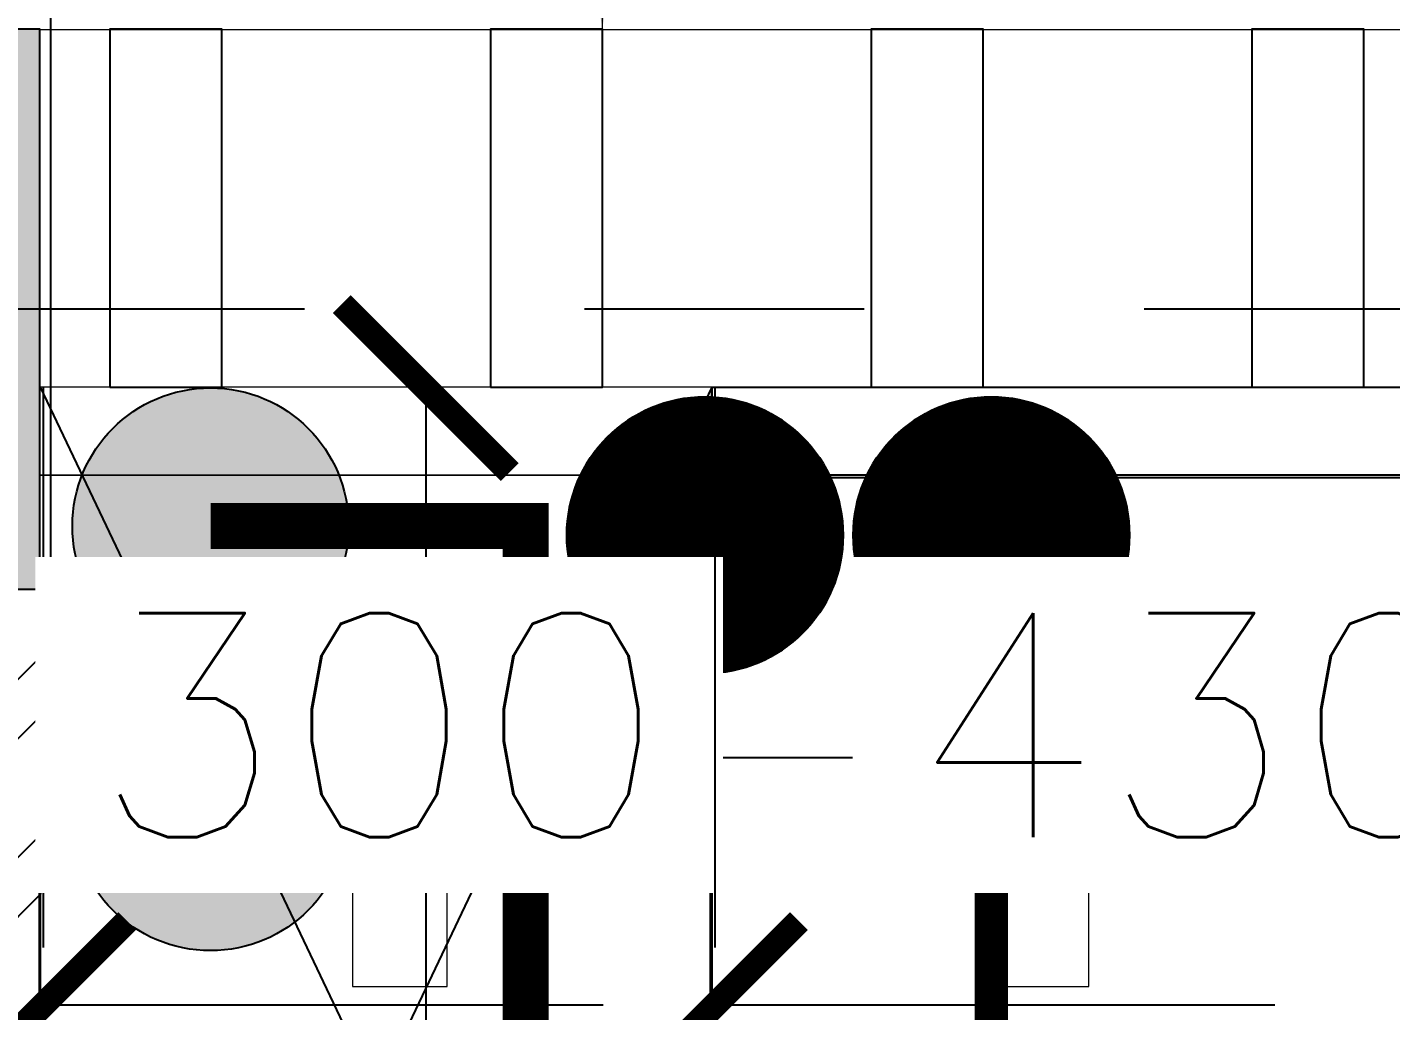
# Model space of a CAD drawing. Header units: millimetres. Extents: x 1135099 to 1230264, y -5736945 to -5695799.
# Drawn here: x 1199245 to 1199854, y -5722113 to -5721674 of the extents above; entities that cross this region are included whole.
import ezdxf
from ezdxf.lldxf.tags import DXFTag

# ---------------------------------------------------------------- set-up
doc = ezdxf.new("R2010")
doc.units = ezdxf.units.MM
doc.header["$LTSCALE"] = 1000
doc.header["$MEASUREMENT"] = 0
for name, pattern in [('2BHK-A - FRONT$1$AUDIT_D_120904163729-0', [0]), ('AUDIT_D_120904163729-0', [0]), ('T8(T9 IS SIMILAR) - DIMENSION & TEXTING$0$HIDDEN', [0.375, 0.25, -0.125]), ('T8(T9 IS SIMILAR) - DIMENSION & TEXTING$0$T8 - TYPICAL FLOOR CORE$0$( Hidden )', [0.375, 0.25, -0.125]), ('T8(T9 IS SIMILAR) - DIMENSION & TEXTING$1$AUDIT_D_120904163729-0', [0]), ('T8(T9 IS SIMILAR)$0$$0$HIDDEN', [0.375, 0.25, -0.125]), ('T8(T9 IS SIMILAR)$0$HIDDEN', [0.375, 0.25, -0.125]), ('T8_REFUGE COLUMNS$0$CENTER2', [1.125, 0.75, -0.125, 0.125, -0.125])]:
    doc.linetypes.add(name, pattern=pattern)
doc.layers.get('0').update_dxf_attribs({"linetype": 'AUDIT_D_120904163729-0'})
for name, color, linetype in [('2BHK-A - FRONT$0$$0$A-Elev Feature-Chajja', 13, 'Continuous'), ('2BHK-A - FRONT$1$A-HATCH -160', 251, '2BHK-A - FRONT$1$AUDIT_D_120904163729-0'), ('2BHK-A - FRONT$1$CUT-OUT', 49, 'Continuous'), ('2BHK-A - FRONT$1$ELE 1', 1, 'Continuous'), ('T8(T9 IS SIMILAR) - DIMENSION & TEXTING$0$A-DIMENSIONS', 2, 'T8(T9 IS SIMILAR) - DIMENSION & TEXTING$0$HIDDEN'), ('T8(T9 IS SIMILAR) - DIMENSION & TEXTING$0$A-PLUMBING', 7, 'T8(T9 IS SIMILAR) - DIMENSION & TEXTING$1$AUDIT_D_120904163729-0'), ('T8(T9 IS SIMILAR) - DIMENSION & TEXTING$0$U-TI-TEXT', 7, 'Continuous'), ('T8(T9 IS SIMILAR) - DIMENSION & TEXTING$0$U-TI-WS', 5, 'Continuous'), ('T8(T9 IS SIMILAR)$0$S-BEAM', 20, 'T8(T9 IS SIMILAR)$0$$0$HIDDEN'), ('T8_REFUGE COLUMNS$0$A-CENTERLINE', 193, 'T8_REFUGE COLUMNS$0$CENTER2'), ('T8_REFUGE COLUMNS$1$A-RCC COLS', 3, 'Continuous'), ('T8_TYPICAL COLUMNS$0$A-RCC COLS', 3, 'Continuous')]:
    doc.layers.add(name, color=color, linetype=linetype)
for name, color, linetype, lineweight in [('2BHK-A - FRONT$0$$0$Ele', 8, 'Continuous', 15), ('2BHK-A - FRONT$0$A-ODU', 30, 'Continuous', 20), ('2BHK-A - FRONT$1$A-WALL- 160', 6, 'Continuous', 30), ('T8(T9 IS SIMILAR) - DIMENSION & TEXTING$0$U-TI-WS-HOT', 1, 'T8(T9 IS SIMILAR) - DIMENSION & TEXTING$0$DASHDOT', 30), ('T8(T9 IS SIMILAR) - DIMENSION & TEXTING$1$R0-18-10-2014-T1-1st Podium Floor Plan$0$Text', 2, 'Continuous', 0), ('T8(T9 IS SIMILAR)$0$D&W', 8, 'Continuous', 25), ('T8(T9 IS SIMILAR)$0$SCPL BEAM', 191, 'T8(T9 IS SIMILAR)$0$$0$HIDDEN', 13)]:
    doc.layers.add(name, color=color, linetype=linetype, lineweight=lineweight)
doc.layers.add('T8_REFUGE COLUMNS$1$COL-HATCH', color=7, linetype='Continuous', lineweight=25, true_color=0xa3a3a3)
doc.styles.add('T8(T9 IS SIMILAR) - DIMENSION & TEXTING$0$Romans 1', font='romans.shx', dxfattribs={"height": 100})
doc.styles.add('T8(T9 IS SIMILAR) - DIMENSION & TEXTING$1$Tahoma', font='tahoma.ttf')
tags = doc.linetypes.add('T8(T9 IS SIMILAR) - DIMENSION & TEXTING$0$DASHDOT', pattern=[1, 0.5, -0.25, 0, -0.25]).pattern_tags.tags
tags[10:11] = [DXFTag(74, 4), DXFTag(75, 0), DXFTag(340, '0'), DXFTag(46, 1.0), DXFTag(50, 0.0), DXFTag(44, 0.0), DXFTag(45, 0.0)]
tags[8:9] = [DXFTag(74, 4), DXFTag(75, 0), DXFTag(340, '0'), DXFTag(46, 1.0), DXFTag(50, 0.0), DXFTag(44, 0.0), DXFTag(45, 0.0)]
tags[6:7] = [DXFTag(74, 4), DXFTag(75, 0), DXFTag(340, '0'), DXFTag(46, 1.0), DXFTag(50, 0.0), DXFTag(44, 0.0), DXFTag(45, 0.0)]
tags[4:5] = [DXFTag(74, 4), DXFTag(75, 0), DXFTag(340, '0'), DXFTag(46, 1.0), DXFTag(50, 0.0), DXFTag(44, 0.0), DXFTag(45, 0.0)]
doc.dimstyles.new('T8(T9 IS SIMILAR) - DIMENSION & TEXTING$0$ALPINE S', dxfattribs={"dimscale": 0, "dimtxt": 100, "dimasz": 75, "dimexe": 0, "dimexo": 0, "dimgap": 75, "dimtad": 1, "dimdec": 0, "dimzin": 0, "dimdsep": 46, "dimtxsty": 'T8(T9 IS SIMILAR) - DIMENSION & TEXTING$0$Romans 1', "dimblk": 'T8(T9 IS SIMILAR) - DIMENSION & TEXTING$0$_ArchTick', "dimcen": 0.09, "dimclrd": 256, "dimclre": 256, "dimclrt": 7, "dimadec": 0, "dimazin": 0, "dimtfac": 1, "dimtdec": 0, "dimtofl": 0, "dimtmove": 1, "dimatfit": 0, "dimldrblk": 'T8(T9 IS SIMILAR) - DIMENSION & TEXTING$0$_Open90', "dimfxl": 1, "dimtolj": 1, "dimtzin": 0, "dimarcsym": 0})
doc.dimstyles.new('T8(T9 IS SIMILAR) - DIMENSION & TEXTING$1$SAMATA STD', dxfattribs={"dimtxt": 100, "dimasz": 50, "dimexe": 50, "dimexo": 50, "dimgap": 10, "dimtad": 0, "dimdec": 0, "dimrnd": 5, "dimzin": 0, "dimdsep": 46, "dimtxsty": 'T8(T9 IS SIMILAR) - DIMENSION & TEXTING$1$Tahoma', "dimblk": 'T8(T9 IS SIMILAR) - DIMENSION & TEXTING$1$_Origin2', "dimcen": -50, "dimdle": 50, "dimclrd": 7, "dimclre": 7, "dimclrt": 7, "dimadec": 0, "dimazin": 0, "dimtfac": 1, "dimtdec": 0, "dimtmove": 1, "dimatfit": 3, "dimfxl": 150, "dimtfill": 1, "dimtolj": 1, "dimtzin": 0, "dimlwd": -1, "dimlwe": -1, "dimarcsym": 0})
pattern_1 = [(225, (-1207447.49721, 5713873.1489), (0.15284038975, -0.15284038975), [])]

# ---------------------------------------------------------------- blocks, each defined once
blk = doc.blocks.new('T8(T9 IS SIMILAR) - DIMENSION & TEXTING$1$_Origin2')
at = {"color": 0, "linetype": 'ByBlock', "lineweight": -2}
blk.add_line((-0.5, 0), (-1, 0), dxfattribs=at)
for radius in [0.5, 0.25]:
    blk.add_circle((0, 0), radius, dxfattribs=at)
blk = doc.blocks.new('T8(T9 IS SIMILAR) - DIMENSION & TEXTING$0$_ArchTick')
at = {"color": 0, "linetype": 'ByBlock', "const_width": 0.15}
blk.add_lwpolyline([(-0.5, -0.5), (0.5, 0.5)], dxfattribs=at)
blk = doc.blocks.new('*D236')
at = {"layer": 'T8(T9 IS SIMILAR) - DIMENSION & TEXTING$0$U-TI-TEXT', "linetype": 'T8(T9 IS SIMILAR) - DIMENSION & TEXTING$0$T8 - TYPICAL FLOOR CORE$0$( Hidden )', "lineweight": -2, "transparency": 16777216}
for p, q in [((-8027.14, -7960.86), (-8029.14, -7960.86)), ((-8027.14, -9440.88), (-8029.14, -9440.88))]:
    blk.add_line(p, q, dxfattribs=at)
at = {"layer": 'T8(T9 IS SIMILAR) - DIMENSION & TEXTING$0$U-TI-TEXT', "lineweight": -2, "transparency": 16777216}
blk.add_line((-8029.14, -7960.86), (-8029.14, -9440.88), dxfattribs=at)
at = {"layer": 'T8(T9 IS SIMILAR) - DIMENSION & TEXTING$0$U-TI-TEXT', "linetype": 'ByBlock', "lineweight": -2, "transparency": 16777216, "xscale": 75, "yscale": 75, "zscale": 75}
for p, rotation in [((-8029.14, -7960.86), 90), ((-8029.14, -9440.88), 270)]:
    blk.add_blockref('T8(T9 IS SIMILAR) - DIMENSION & TEXTING$0$_ArchTick', p, dxfattribs=dict(at, rotation=rotation))
at = {"layer": 'T8(T9 IS SIMILAR) - DIMENSION & TEXTING$0$U-TI-TEXT', "color": 7, "linetype": 'ByBlock', "transparency": 16777216, "insert": (-8154.14, -8700.87), "char_height": 100, "attachment_point": 5, "rotation": 90, "style": 'T8(T9 IS SIMILAR) - DIMENSION & TEXTING$0$Romans 1', "bg_fill": 3, "box_fill_scale": 1.25, "bg_fill_color": 256, "bg_fill_true_color": 13158600, "bg_fill_transparency": 0}
blk.add_mtext('\\A1;1480', dxfattribs=at)
blk = doc.blocks.new('T8(T9 IS SIMILAR) - DIMENSION & TEXTING$0$_Open90')
at = {"color": 0, "linetype": 'ByBlock', "lineweight": -2}
for p, q in [((-0.5, 0.5), (0, 0)), ((0, 0), (-1, 0)), ((0, 0), (-0.5, -0.5))]:
    blk.add_line(p, q, dxfattribs=at)
blk = doc.blocks.new('*D297')
at = {"layer": 'T8(T9 IS SIMILAR) - DIMENSION & TEXTING$0$A-DIMENSIONS', "linetype": 'T8(T9 IS SIMILAR) - DIMENSION & TEXTING$0$HIDDEN', "lineweight": -2, "transparency": 16777216}
for p, q in [((1199252.26, -5721834.75), (1199252.26, -5722110.4)), ((1199552.26, -5721834.75), (1199552.26, -5722110.4))]:
    blk.add_line(p, q, dxfattribs=at)
at = {"layer": 'T8(T9 IS SIMILAR) - DIMENSION & TEXTING$0$A-DIMENSIONS', "lineweight": -2, "transparency": 16777216}
blk.add_line((1199252.26, -5722110.4), (1199552.26, -5722110.4), dxfattribs=at)
at = {"layer": 'T8(T9 IS SIMILAR) - DIMENSION & TEXTING$0$A-DIMENSIONS', "linetype": 'ByBlock', "lineweight": -2, "transparency": 16777216, "xscale": 75, "yscale": 75, "zscale": 75, "rotation": 180}
blk.add_blockref('T8(T9 IS SIMILAR) - DIMENSION & TEXTING$0$_ArchTick', (1199252.26, -5722110.4), dxfattribs=at)
at = {"layer": 'T8(T9 IS SIMILAR) - DIMENSION & TEXTING$0$A-DIMENSIONS', "linetype": 'ByBlock', "lineweight": -2, "transparency": 16777216, "xscale": 75, "yscale": 75, "zscale": 75}
blk.add_blockref('T8(T9 IS SIMILAR) - DIMENSION & TEXTING$0$_ArchTick', (1199552.26, -5722110.4), dxfattribs=at)
at = {"layer": 'T8(T9 IS SIMILAR) - DIMENSION & TEXTING$0$A-DIMENSIONS', "color": 7, "linetype": 'ByBlock', "transparency": 16777216, "insert": (1199402.26, -5721985.4), "char_height": 100, "attachment_point": 5, "style": 'T8(T9 IS SIMILAR) - DIMENSION & TEXTING$0$Romans 1', "bg_fill": 3, "box_fill_scale": 1.25, "bg_fill_color": 256, "bg_fill_true_color": 13158600, "bg_fill_transparency": 0}
blk.add_mtext('\\A1;300', dxfattribs=at)
blk = doc.blocks.new('*D298')
at = {"layer": 'T8(T9 IS SIMILAR) - DIMENSION & TEXTING$0$A-DIMENSIONS', "linetype": 'T8(T9 IS SIMILAR) - DIMENSION & TEXTING$0$HIDDEN', "lineweight": -2, "transparency": 16777216}
for p, q in [((1199552.26, -5721834.75), (1199552.26, -5722110.4)), ((1199982.24, -5721836.88), (1199982.24, -5722110.4))]:
    blk.add_line(p, q, dxfattribs=at)
at = {"layer": 'T8(T9 IS SIMILAR) - DIMENSION & TEXTING$0$A-DIMENSIONS', "lineweight": -2, "transparency": 16777216}
blk.add_line((1199552.26, -5722110.4), (1199982.24, -5722110.4), dxfattribs=at)
at = {"layer": 'T8(T9 IS SIMILAR) - DIMENSION & TEXTING$0$A-DIMENSIONS', "linetype": 'ByBlock', "lineweight": -2, "transparency": 16777216, "xscale": 75, "yscale": 75, "zscale": 75, "rotation": 180}
blk.add_blockref('T8(T9 IS SIMILAR) - DIMENSION & TEXTING$0$_ArchTick', (1199552.26, -5722110.4), dxfattribs=at)
at = {"layer": 'T8(T9 IS SIMILAR) - DIMENSION & TEXTING$0$A-DIMENSIONS', "linetype": 'ByBlock', "lineweight": -2, "transparency": 16777216, "xscale": 75, "yscale": 75, "zscale": 75}
blk.add_blockref('T8(T9 IS SIMILAR) - DIMENSION & TEXTING$0$_ArchTick', (1199982.24, -5722110.4), dxfattribs=at)
at = {"layer": 'T8(T9 IS SIMILAR) - DIMENSION & TEXTING$0$A-DIMENSIONS', "color": 7, "linetype": 'ByBlock', "transparency": 16777216, "insert": (1199767.25, -5721985.4), "char_height": 100, "attachment_point": 5, "style": 'T8(T9 IS SIMILAR) - DIMENSION & TEXTING$0$Romans 1', "bg_fill": 3, "box_fill_scale": 1.25, "bg_fill_color": 256, "bg_fill_true_color": 13158600, "bg_fill_transparency": 0}
blk.add_mtext('\\A1;430', dxfattribs=at)
blk = doc.blocks.new('T8_REFUGE COLUMNS')
at = {"layer": 'T8_REFUGE COLUMNS$1$COL-HATCH', "linetype": 'ByBlock'}
h = blk.add_hatch(color=256, dxfattribs=at)
h.dxf.hatch_style = 1
h.paths.add_polyline_path([(1196642.07, -5721924.86), (1199252.07, -5721924.86), (1199252.07, -5721674.86), (1196642.07, -5721674.86)])
at = {"layer": 'T8_REFUGE COLUMNS$0$A-CENTERLINE'}
for p, q in [((1199257.07, -5728808.54), (1199257.07, -5698299.64)), ((1217370.3, -5721799.86), (1182156.9, -5721799.86))]:
    blk.add_line(p, q, dxfattribs=at)
at = {"layer": 'T8_REFUGE COLUMNS$1$A-RCC COLS', "linetype": 'ByBlock'}
blk.add_lwpolyline([(1196642.07, -5721924.86), (1199252.07, -5721924.86), (1199252.07, -5721674.86), (1196642.07, -5721674.86)], close=True, dxfattribs=at)
blk = doc.blocks.new('T8_TYPICAL COLUMNS')
at = {"layer": 'T8_TYPICAL COLUMNS$0$A-RCC COLS', "linetype": 'ByBlock'}
blk.add_blockref('T8_REFUGE COLUMNS', (0, 0), dxfattribs=at)
blk = doc.blocks.new('2BHK-A - FRONT$0$odu1')
at = {"layer": '2BHK-A - FRONT$0$A-ODU', "color": 0, "lineweight": 20, "ltscale": 300}
for points in [[(32.03, -169.41), (-70.08, -169.41), (-70.08, -218.7), (-122.89, -148.28), (-70.08, -77.87), (-70.08, -127.16), (32.03, -127.16)], [(32.03, -455.98), (-70.08, -455.98), (-70.08, -505.27), (-122.89, -434.86), (-70.08, -364.44), (-70.08, -413.73), (32.03, -413.73)]]:
    blk.add_lwpolyline(points, close=True, dxfattribs=at)
blk = doc.blocks.new('2BHK-A - FRONT')
at = {"layer": '2BHK-A - FRONT$1$A-HATCH -160', "linetype": 'ByBlock'}
h = blk.add_hatch(dxfattribs=at)
h.set_pattern_fill('ANSI32', color=256, scale=150)
h.set_pattern_definition([(45, (0, -0.55), (-39.77475644, 39.77475644), []), (45, (26.517, -0.55), (-39.77475644, 39.77475644), [])])
h.paths.add_polyline_path([(1145269.87, -5728524.22), (1145269.87, -5728684.22), (1144639.81, -5728684.22), (1144639.81, -5726829.51), (1144799.81, -5726829.51), (1144799.81, -5728524.22)])
h.paths.add_polyline_path([(1148934.49, -5727449.76), (1148934.48, -5727609.79), (1147999.49, -5727609.76), (1147999.49, -5727009.51), (1148159.49, -5727009.51), (1148159.49, -5727449.76)])
h.paths.add_polyline_path([(1147999.49, -5728684.22), (1147999.49, -5728524.22), (1147369.87, -5728524.22), (1147369.87, -5728684.22)])
edge = h.paths.add_edge_path()
edge.add_line((1151334.49, -5727449.76), (1151779.48, -5727449.76))
edge.add_line((1151779.48, -5727449.76), (1151779.49, -5727609.78))
edge.add_line((1151704.49, -5727609.78), (1151334.49, -5727609.79))
edge.add_line((1151334.49, -5727609.79), (1151334.49, -5727449.76))
h.paths.add_polyline_path([(1146264.49, -5719573.81), (1146424.49, -5719573.81), (1146424.49, -5719224.58), (1146264.49, -5719224.58)])
h.paths.add_polyline_path([(1145549.4, -5721834.39), (1145788.92, -5721834.39), (1145790.01, -5721674.58), (1145549.4, -5721674.58)])
h.paths.add_polyline_path([(1145949.46, -5721924.17), (1145949.46, -5722524.57), (1145789.46, -5722524.57), (1145789.46, -5721924.17)])
h.paths.add_polyline_path([(1144599.49, -5721924.58), (1144759.49, -5721924.58), (1144761.99, -5722524.57), (1144601.99, -5722524.57)])
h.paths.add_polyline_path([(1144599.49, -5723474.57), (1144599.49, -5723174.57), (1144759.49, -5723174.57), (1144759.49, -5723314.57), (1145789.46, -5723314.57), (1145789.46, -5723174.57), (1145949.46, -5723174.57), (1145949.46, -5723474.22)])
at = {"layer": '2BHK-A - FRONT$1$CUT-OUT', "linetype": 'ByBlock'}
h = blk.add_hatch(dxfattribs=at)
h.set_pattern_fill('ANSI31', color=256, scale=1000, angle=135)
h.paths.add_polyline_path([(1145489.5, -5721834.39), (1145489.45, -5722464.57), (1145789.46, -5722464.57), (1145789.27, -5722974.51), (1144759.36, -5722974.51), (1144759.54, -5722464.57), (1145059.56, -5722464.57), (1145059.49, -5721834.39)])
at = {"layer": '2BHK-A - FRONT$0$$0$A-Elev Feature-Chajja', "color": 4}
for points in [[(1144790.58, -5721834.37), (1144840.65, -5721834.37), (1144840.65, -5721674.55), (1144790.58, -5721674.55)], [(1144960.65, -5721834.37), (1145010.65, -5721834.37), (1145010.65, -5721674.55), (1144960.65, -5721674.55)], [(1145130.65, -5721834.37), (1145180.65, -5721834.37), (1145180.65, -5721674.55), (1145130.65, -5721674.55)], [(1145300.65, -5721834.37), (1145350.65, -5721834.37), (1145350.65, -5721674.55), (1145300.65, -5721674.55)]]:
    blk.add_lwpolyline(points, close=True, dxfattribs=at)
at = {"layer": '2BHK-A - FRONT$0$$0$Ele'}
blk.add_lwpolyline([(1144759.49, -5721674.57), (1145549.39, -5721674.58), (1145549.4, -5721834.39), (1144759.49, -5721834.39)], close=True, dxfattribs=at)
at = {"layer": '2BHK-A - FRONT$1$A-WALL- 160', "linetype": 'ByBlock'}
blk.add_line((1144759.49, -5722524.57), (1144759.49, -5721924.6), dxfattribs=at)
at = {"layer": '2BHK-A - FRONT$1$CUT-OUT', "linetype": 'ByBlock'}
for points in [[(1144759.49, -5721834.39), (1145059.49, -5722464.57)], [(1145059.49, -5721834.39), (1144759.56, -5722464.57)]]:
    blk.add_lwpolyline(points, dxfattribs=at)
blk.add_lwpolyline([(1145489.5, -5721834.39), (1145489.45, -5722464.57), (1145789.46, -5722464.57), (1145789.44, -5722974.51), (1144759.54, -5722974.51), (1144759.54, -5722464.57), (1145059.56, -5722464.57), (1145059.49, -5721834.39)], close=True, dxfattribs=at)
at = {"layer": '2BHK-A - FRONT$1$ELE 1', "linetype": 'ByBlock'}
blk.add_lwpolyline([(1145059.49, -5721834.39), (1145059.56, -5722464.57), (1144759.54, -5722464.57)], dxfattribs=at)
at = {"layer": '2BHK-A - FRONT$0$A-ODU', "xscale": -0.9999999999999998, "rotation": 89.99992074632077}
blk.add_blockref('2BHK-A - FRONT$0$odu1', (1144771.77, -5722069.9, -2.33), dxfattribs=at)
blk = doc.blocks.new('T8(T9 IS SIMILAR)')
at = {"layer": 'T8(T9 IS SIMILAR)$0$S-BEAM'}
blk.add_line((1199251.91, -5721873.97), (1200281.7, -5721873.86, 0.07), dxfattribs=at)
at = {"layer": 'T8(T9 IS SIMILAR)$0$S-BEAM', "elevation": 0.11}
blk.add_lwpolyline([(1199981.46, -5723273.51), (1199551.56, -5723273.51), (1199551.56, -5721873.94), (1199981.46, -5721873.94)], close=True, dxfattribs=at)
at = {"layer": 'T8(T9 IS SIMILAR)$0$SCPL BEAM', "linetype": 'T8(T9 IS SIMILAR)$0$HIDDEN'}
blk.add_line((1199251.74, -5721923.94, 0.07), (1199251.74, -5723273.51, 0.1), dxfattribs=at)
at = {"layer": 'T8(T9 IS SIMILAR)$0$D&W', "linetype": 'ByBlock'}
for name, p in [('T8_TYPICAL COLUMNS', (0, 0)), ('2BHK-A - FRONT', (54492.78, -0.36))]:
    blk.add_blockref(name, p, dxfattribs=at)
blk = doc.blocks.new('T8(T9 IS SIMILAR) - DIMENSION & TEXTING$0$A$C77D62699')
at = {"layer": 'T8(T9 IS SIMILAR) - DIMENSION & TEXTING$0$U-TI-WS'}
h = blk.add_hatch(color=256, dxfattribs=at)
h.dxf.hatch_style = 1
h.paths.add_polyline_path([(-8063.6, -8022.52, 1), (-8186.97, -8022.52, 1)])
h = blk.add_hatch(color=256, dxfattribs=at)
h.dxf.hatch_style = 1
h.paths.add_polyline_path([(-8063.6, -8150.42, 1), (-8186.97, -8150.42, 1)])
at = {"layer": 'T8(T9 IS SIMILAR) - DIMENSION & TEXTING$0$U-TI-WS-HOT', "ltscale": 1.2}
h = blk.add_hatch(dxfattribs=at)
h.set_pattern_fill('ANSI31', color=256, scale=1.729192, angle=180)
h.set_pattern_definition(pattern_1)
h.paths.add_polyline_path([(-7966.17, -8026.58, 1), (-7842.8, -8026.58, 1)])
h = blk.add_hatch(dxfattribs=at)
h.set_pattern_fill('ANSI31', color=256, scale=1.729192, angle=180)
h.set_pattern_definition(pattern_1)
h.paths.add_polyline_path([(-7838.27, -8026.58, 1), (-7714.9, -8026.58, 1)])
at = {"layer": 'T8(T9 IS SIMILAR) - DIMENSION & TEXTING$0$U-TI-WS', "lineweight": 40, "ltscale": 0.01, "const_width": 20.53, "elevation": 0.72}
blk.add_lwpolyline([(-8125.29, -8022.52), (-7984.52, -8022.52), (-7984.52, -9263.95), (-10215.26, -9263.95), (-10215.26, -8051.1)], dxfattribs=at)
at = {"layer": 'T8(T9 IS SIMILAR) - DIMENSION & TEXTING$0$U-TI-WS'}
for centre in [(-8125.29, -8022.52, 0.72), (-8125.29, -8150.42, 0.72)]:
    blk.add_circle(centre, 61.69, dxfattribs=at)
at = {"layer": 'T8(T9 IS SIMILAR) - DIMENSION & TEXTING$0$U-TI-WS-HOT', "ltscale": 0.1, "const_width": 15, "elevation": 0.72}
blk.add_lwpolyline([(-7776.58, -8026.58), (-7776.58, -9300.32), (-10452.03, -9300.32), (-10452.03, -8051.1)], dxfattribs=at)
at = {"layer": 'T8(T9 IS SIMILAR) - DIMENSION & TEXTING$0$U-TI-WS-HOT', "ltscale": 1.2}
for centre in [(-7904.49, -8026.58, 0.72), (-7776.58, -8026.58, 0.72)]:
    blk.add_circle(centre, 61.69, dxfattribs=at)
at = {"layer": 'T8(T9 IS SIMILAR) - DIMENSION & TEXTING$0$U-TI-TEXT', "linetype": 'ByBlock'}
dim = blk.add_linear_dim(base=(-8029.14, -9440.88), p1=(-7707.46, -7960.86), p2=(-7679.87, -9440.88), angle=90, dimstyle='T8(T9 IS SIMILAR) - DIMENSION & TEXTING$0$ALPINE S', override={"dimscale": 1, "dimfxl": 2, "dimfxlon": 1, "dimtfill": 1, "dimarcsym": 1}, dxfattribs=at)
dim.commit()
dim.dimension.update_dxf_attribs({"geometry": '*D236', "text_midpoint": (-8154.14, -8700.87)})
blk = doc.blocks.new('T8(T9 IS SIMILAR) - DIMENSION & TEXTING')
at = {"layer": 'T8(T9 IS SIMILAR) - DIMENSION & TEXTING$0$A-PLUMBING', "linetype": 'ByBlock'}
blk.add_blockref('T8(T9 IS SIMILAR) - DIMENSION & TEXTING$0$A$C77D62699', (1207452.26, -5713874.03), dxfattribs=at)
at = {"layer": 'T8(T9 IS SIMILAR) - DIMENSION & TEXTING$0$A-DIMENSIONS', "linetype": 'ByBlock'}
dim = blk.add_linear_dim(base=(1199552.26, -5722110.4), p1=(1199252.26, -5721834.75), p2=(1199552.26, -5721834.75), dimstyle='T8(T9 IS SIMILAR) - DIMENSION & TEXTING$0$ALPINE S', override={"dimscale": 1, "dimfxl": 5, "dimtfill": 1, "dimarcsym": 1}, dxfattribs=at)
dim.commit()
dim.dimension.update_dxf_attribs({"geometry": '*D297', "text_midpoint": (1199402.26, -5722110.4), "dimtype": 128})
at = {"layer": 'T8(T9 IS SIMILAR) - DIMENSION & TEXTING$1$R0-18-10-2014-T1-1st Podium Floor Plan$0$Text'}
blk.add_leader([(1199501.96, -5721674.37), (1199501.96, -5721223.71), (1198668.13, -5721223.74)], dimstyle='T8(T9 IS SIMILAR) - DIMENSION & TEXTING$1$SAMATA STD', override={"dimscale": 1, "dimasz": 150, "dimclrd": 2, "dimfxlon": 1, "dimarcsym": 1}, dxfattribs=at)
at = {"layer": 'T8(T9 IS SIMILAR) - DIMENSION & TEXTING$0$A-DIMENSIONS', "linetype": 'ByBlock'}
dim = blk.add_linear_dim(base=(1199982.24, -5722110.4), p1=(1199552.26, -5721834.75), p2=(1199982.24, -5721836.88), dimstyle='T8(T9 IS SIMILAR) - DIMENSION & TEXTING$0$ALPINE S', override={"dimscale": 1, "dimfxl": 5, "dimtfill": 1, "dimarcsym": 1}, dxfattribs=at)
dim.commit()
dim.dimension.update_dxf_attribs({"geometry": '*D298', "text_midpoint": (1199767.25, -5721985.4)})

msp = doc.modelspace()

# ---------------------------------------------------------------- block references
at = {"linetype": 'ByBlock'}
msp.add_blockref('T8(T9 IS SIMILAR)', (-1.37, 0.21, -0.64), dxfattribs=at)

# ---------------------------------------------------------------- next in the draw order: block references
msp.add_blockref('T8(T9 IS SIMILAR) - DIMENSION & TEXTING', (0, 0), dxfattribs=at)

doc.saveas('drawing.dxf')
